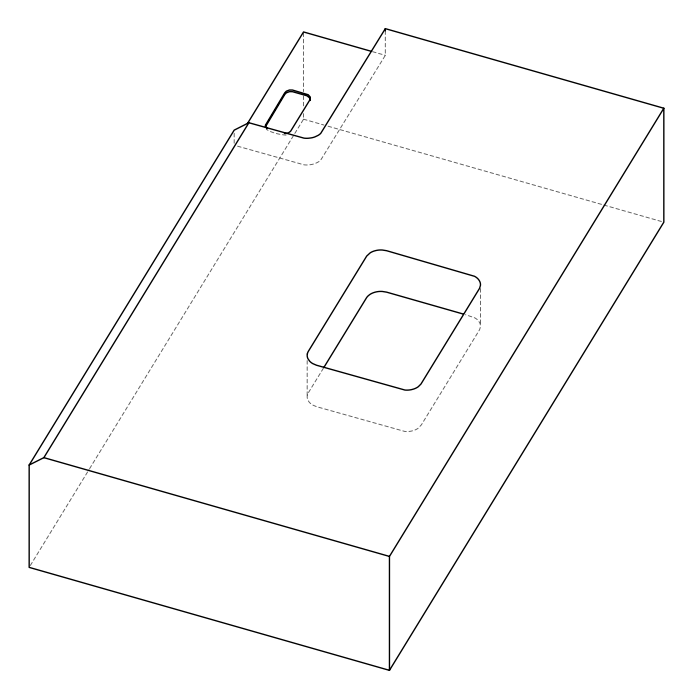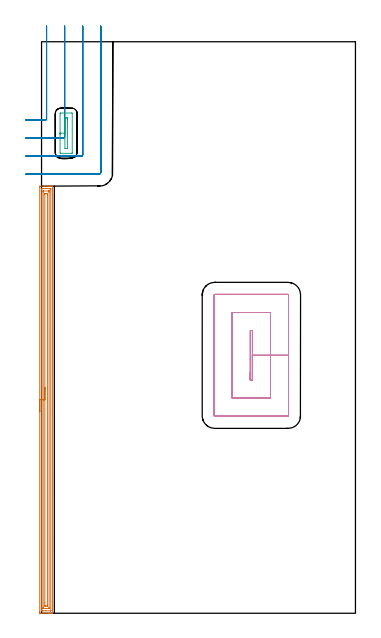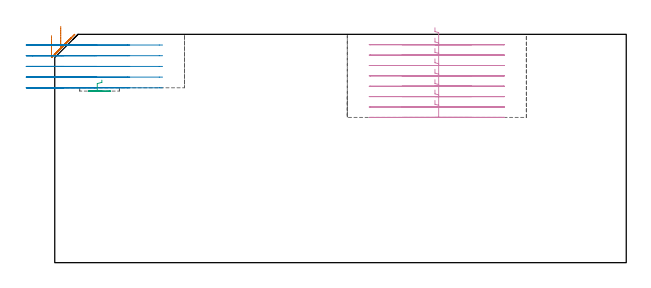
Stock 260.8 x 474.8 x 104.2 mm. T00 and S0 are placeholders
(PLAN: 4 operations, 3 tool changes, 29.5 min)
(1 AREA_MILL | FG_CHAMFER_SURFACE | UGT0205_001 | 11.6 min | 20254 mm3)
(2 MILL_CORNER_NOTCH_RECTANGULAR | CORNER_NOTCH_RECTANGULAR | UGT0201_094 | Follow Part, ap 5, ae 75% | 6.14 min | 172326 mm3)
(3 MILL_RECTANGULAR_POCKET | POCKET_RECTANGULAR_STRAIGHT | NXT0201_009 | Follow Part, ap 2, ae 75% | 0.38 min | 1120 mm3)
(4 MILL_RECTANGULAR_POCKET_1 | POCKET_RECTANGULAR_STRAIGHT_1 | UGT0201_094 | Follow Part, ap 5, ae 75% | 11.36 min | 372080 mm3)
(TOOL UGT0205_001 | Chamfer Mill 20 x 3 x 45 deg. | D20 FL50 Z2)
(TOOL UGT0201_094 | End mill 20 mm | D20 FL38 Z4)
(TOOL NXT0201_009 | ENDMILL 8mm [2P460-0800-NA 1630] | D8 FL26 Z6)
(OP 1 AREA_MILL)
G17 G21 G94 G90
T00 M6
G54
G17 G0 G90 X-1.5 Y167.4 S1061 M3
G43 Z114.2 H0
Z103.6
G94 G1 Y167.438 Z102.728 F250.
Y167.552 Z101.864
Y167.741 Z101.012
Y168.003 Z100.18
Y168.337 Z99.374
Y168.74 Z98.6
Y169.208 Z97.864
Y169.74 Z97.172
Y170.329 Z96.529
Y170.972 Z95.94
Y171.664 Z95.408
Y172.4 Z94.94
Y173.174 Z94.537
Y173.98 Z94.203
Y174.812 Z93.941
Y175.664 Z93.752
Y176.528 Z93.638
Y177.4 Z93.6
Y354.189
X-1.495 Y354.628 Z93.603
X-1.492 Y354.79 Z93.606
X-1.326 Y354.8 Z93.771
X6.004 Z101.098
X6.56 Z101.656
X6.885 Z101.981
X7.441 Z102.537
X7.767 Z102.862
X8.418 Z103.517
X8.766 Z103.866
X9.096 Y354.794 Z104.187
X9.097 Y354.793 Z104.188
X9.1 Y354.635 Z104.2
Y0.165
X9.097 Y0.007 Z104.188
X9.096 Y0.006 Z104.187
X8.766 Y0. Z103.866
X8.418 Z103.517
X7.767 Z102.862
X6.56 Z101.656
X6.004 Z101.098
X-0.445 Z94.653
X-1.048 Y0.002 Z94.049
X-1.27 Y0.004 Z93.827
X-1.492 Y0.01 Z93.606
X-1.495 Y0.159 Z93.603
X-1.499 Y0.611 Z93.601
X-1.5 Y1.069 Z93.6
Y177.4
X-0.086 Z95.014
X-0.085 Y352.707 Z95.015
X-0.084 Y352.758 Z95.016
X-0.082 Y352.781 Z95.018
X-0.08 Y352.787 Z95.02
X-0.068 Y352.79 Z95.032
X0.324 Y352.798 Z95.424
X3.849 Y352.8 Z98.949
X6.493 Z101.593
X6.885 Y352.799 Z101.985
X7.378 Y352.797 Z102.478
X7.587 Y352.79 Z102.687
X7.679 Y352.77 Z102.779
X7.684 Y352.486 Z102.784
X7.685 Y352.403 Z102.785
Y2.093
X7.684 Y2.042 Z102.784
X7.682 Y2.019 Z102.782
X7.68 Y2.013 Z102.78
X7.668 Y2.01 Z102.768
X7.276 Y2.002 Z102.376
X3.751 Y2. Z98.851
X1.107 Z96.207
X0.715 Y2.001 Z95.815
X0.222 Y2.003 Z95.322
X0.013 Y2.01 Z95.113
X-0.079 Y2.03 Z95.021
X-0.084 Y2.314 Z95.016
X-0.085 Y2.397 Z95.015
X-0.086 Y177.4 Z95.014
X1.328 Z96.428
X1.329 Y349.996 Z96.429
X1.33 Y350.617 Z96.43
X1.332 Y350.752 Z96.432
X1.335 Y350.783 Z96.435
X1.338 Y350.79 Z96.438
X1.356 Y350.794 Z96.456
X1.417 Y350.799 Z96.517
X6.004 Z101.104
X6.184 Y350.797 Z101.284
X6.235 Y350.794 Z101.335
X6.262 Y350.79 Z101.362
X6.265 Y350.777 Z101.365
X6.268 Y350.707 Z101.368
X6.27 Y350.617 Z101.37
X6.271 Y350.346 Z101.371
X6.272 Y349.724 Z101.372
X6.271 Y4.805 Z101.371
X6.27 Y4.183 Z101.37
X6.268 Y4.048 Z101.368
X6.265 Y4.017 Z101.365
X6.262 Y4.01 Z101.362
X6.244 Y4.006 Z101.344
X6.183 Y4.001 Z101.283
X1.596 Z96.696
X1.416 Y4.003 Z96.516
X1.365 Y4.006 Z96.465
X1.338 Y4.01 Z96.438
X1.335 Y4.022 Z96.435
X1.331 Y4.093 Z96.431
X1.33 Y4.183 Z96.43
X1.329 Y4.454 Z96.429
X1.328 Y5.076 Z96.428
Y177.4
X2.743 Z97.843
Y347.939
X2.746 Y348.559 Z97.846
X2.75 Y348.77 Z97.85
X2.754 Y348.791 Z97.854
X2.775 Y348.794 Z97.875
X2.828 Y348.797 Z97.928
X2.934 Y348.799 Z98.034
X4.272 Y348.8 Z99.372
X4.67 Y348.79 Z99.77
X4.85 Y348.779 Z99.95
X4.852 Y348.675 Z99.952
X4.856 Y348.208 Z99.956
X4.857 Y347.939 Z99.957
Y347.314
Y6.861
X4.854 Y6.241 Z99.954
X4.85 Y6.031 Z99.95
X4.846 Y6.009 Z99.946
X4.825 Y6.006 Z99.925
X4.772 Y6.003 Z99.872
X4.666 Y6.001 Z99.766
X3.328 Y6. Z98.428
X2.93 Y6.01 Z98.03
X2.75 Y6.021 Z97.85
X2.748 Y6.125 Z97.848
X2.744 Y6.592 Z97.844
X2.743 Y8.647 Z97.843
Y177.4
Y178.272 Z97.881
Y179.136 Z97.995
Y179.988 Z98.183
Y180.82 Z98.446
Y181.626 Z98.78
Y182.4 Z99.182
Y183.136 Z99.651
Y183.828 Z100.182
Y184.471 Z100.772
Y185.06 Z101.415
Y185.592 Z102.107
Y186.06 Z102.843
Y186.463 Z103.616
Y186.797 Z104.422
Y187.059 Z105.254
Y187.248 Z106.106
Y187.362 Z106.971
Y187.4 Z107.843
G0 Z114.2
M5
M2
(OP 2 MILL_CORNER_NOTCH_RECTANGULAR)
G17 G21 G94 G90
T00 M6
G54
G17 G0 G90 X-13. Y409.8 S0 M3
G43 Z114.2 H0
Z99.32
G94 G1 X-10. F250.
X3.206 F500.
G3 X4.2 Y410.794 R1.
G1 Y484.8
Y487.8 F250.
G0 Z114.2
X-13. Y394.8
Z99.32
G1 X-10.
X18.205 F500.
G3 X19.2 Y395.795 R1.
G1 Y484.8
Y487.8 F250.
G0 Z114.2
X-13. Y379.8
Z99.32
G1 X-10.
X33.205 F500.
G3 X34.2 Y380.795 R1.
G1 Y484.8
Y487.8 F250.
G0 Z114.2
X-13. Y364.8
Z99.32
G1 X-10.
X47.7 F500.
G3 X49.2 Y366.3 R1.5
G1 Y484.8
Y487.8 F250.
G0 Z114.2
X-13. Y409.8
Z94.44
G1 X-10.
X3.206 F500.
G3 X4.2 Y410.794 R1.
G1 Y484.8
Y487.8 F250.
G0 Z114.2
X-13. Y394.8
Z94.44
G1 X-10.
X18.205 F500.
G3 X19.2 Y395.795 R1.
G1 Y484.8
Y487.8 F250.
G0 Z114.2
X-13. Y379.8
Z94.44
G1 X-10.
X33.205 F500.
G3 X34.2 Y380.795 R1.
G1 Y484.8
Y487.8 F250.
G0 Z114.2
X-13. Y364.8
Z94.44
G1 X-10.
X47.7 F500.
G3 X49.2 Y366.3 R1.5
G1 Y484.8
Y487.8 F250.
G0 Z114.2
X-13. Y409.8
Z89.56
G1 X-10.
X3.206 F500.
G3 X4.2 Y410.794 R1.
G1 Y484.8
Y487.8 F250.
G0 Z114.2
X-13. Y394.8
Z89.56
G1 X-10.
X18.205 F500.
G3 X19.2 Y395.795 R1.
G1 Y484.8
Y487.8 F250.
G0 Z114.2
X-13. Y379.8
Z89.56
G1 X-10.
X33.205 F500.
G3 X34.2 Y380.795 R1.
G1 Y484.8
Y487.8 F250.
G0 Z114.2
X-13. Y364.8
Z89.56
G1 X-10.
X47.7 F500.
G3 X49.2 Y366.3 R1.5
G1 Y484.8
Y487.8 F250.
G0 Z114.2
X-13. Y409.8
Z84.68
G1 X-10.
X3.206 F500.
G3 X4.2 Y410.794 R1.
G1 Y484.8
Y487.8 F250.
G0 Z114.2
X-13. Y394.8
Z84.68
G1 X-10.
X18.205 F500.
G3 X19.2 Y395.795 R1.
G1 Y484.8
Y487.8 F250.
G0 Z114.2
X-13. Y379.8
Z84.68
G1 X-10.
X33.205 F500.
G3 X34.2 Y380.795 R1.
G1 Y484.8
Y487.8 F250.
G0 Z114.2
X-13. Y364.8
Z84.68
G1 X-10.
X47.7 F500.
G3 X49.2 Y366.3 R1.5
G1 Y484.8
Y487.8 F250.
G0 Z114.2
X-13. Y409.8
Z79.8
G1 X-10.
X3.206 F500.
G3 X4.2 Y410.794 R1.
G1 Y484.8
Y487.8 F250.
G0 Z114.2
X-13. Y394.8
Z79.8
G1 X-10.
X18.205 F500.
G3 X19.2 Y395.795 R1.
G1 Y484.8
Y487.8 F250.
G0 Z114.2
X-13. Y379.8
Z79.8
G1 X-10.
X33.205 F500.
G3 X34.2 Y380.795 R1.
G1 Y484.8
Y487.8 F250.
G0 Z114.2
X-13. Y364.8
Z79.8
G1 X-10.
X47.7 F500.
G3 X49.2 Y366.3 R1.5
G1 Y484.8
Y487.8 F250.
G0 Z114.2
M5
M2
(OP 3 MILL_RECTANGULAR_POCKET)
G17 G21 G94 G90
T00 M6
G54
G17 G0 G90 X21.5 Y407.818 S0 M3
G43 Z114.2 H1
Z83.292
G94 G1 Y411.6 Z82.279 F250.
X19.4 Z81.716
Y398.85 Z78.3
Y386.1 F500.
X21.5
Y411.6
X19.4
Y398.85
X15.4
Y382.4
G3 X15.7 Y382.1 R0.3
G1 X25.2
G3 X25.5 Y382.4 R0.3
G1 Y415.3
G3 X25.2 Y415.6 R0.3
G1 X15.7
G3 X15.4 Y415.3 R0.3
G1 Y398.85
Y397.85
G0 Z114.2
M5
M2
(OP 4 MILL_RECTANGULAR_POCKET_1)
G17 G21 G94 G90
T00 M6
G54
G17 G0 G90 X173.5 Y200.127 S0 M3
G43 Z114.2 H0
Z107.2
G94 G1 Y193.6 Z105.451 F250.
X175.2 Z104.996
Y214.25 Z99.462
Y234.9 F500.
X173.5
Y193.6
X175.2
Y214.25
X190.2
Y249.9
X158.5
Y178.6
X190.2
Y214.25
X205.2
Y264.4
G3 X204.7 Y264.9 R0.5
G1 X144.
G3 X143.5 Y264.4 R0.5
G1 Y164.1
G3 X144. Y163.6 R0.5
G1 X204.7
G3 X205.2 Y164.1 R0.5
G1 Y214.25
Y215.25
G0 X173.5 Y200.127 Z102.462
G1 Y193.6 Z100.714 F250.
X175.2 Z100.258
Y214.25 Z94.725
Y234.9 F500.
X173.5
Y193.6
X175.2
Y214.25
X190.2
Y249.9
X158.5
Y178.6
X190.2
Y214.25
X205.2
Y264.4
G3 X204.7 Y264.9 R0.5
G1 X144.
G3 X143.5 Y264.4 R0.5
G1 Y164.1
G3 X144. Y163.6 R0.5
G1 X204.7
G3 X205.2 Y164.1 R0.5
G1 Y214.25
Y215.25
G0 X173.5 Y200.127 Z97.725
G1 Y193.6 Z95.976 F250.
X175.2 Z95.521
Y214.25 Z89.987
Y234.9 F500.
X173.5
Y193.6
X175.2
Y214.25
X190.2
Y249.9
X158.5
Y178.6
X190.2
Y214.25
X205.2
Y264.4
G3 X204.7 Y264.9 R0.5
G1 X144.
G3 X143.5 Y264.4 R0.5
G1 Y164.1
G3 X144. Y163.6 R0.5
G1 X204.7
G3 X205.2 Y164.1 R0.5
G1 Y214.25
Y215.25
G0 X173.5 Y200.127 Z92.987
G1 Y193.6 Z91.239 F250.
X175.2 Z90.783
Y214.25 Z85.25
Y234.9 F500.
X173.5
Y193.6
X175.2
Y214.25
X190.2
Y249.9
X158.5
Y178.6
X190.2
Y214.25
X205.2
Y264.4
G3 X204.7 Y264.9 R0.5
G1 X144.
G3 X143.5 Y264.4 R0.5
G1 Y164.1
G3 X144. Y163.6 R0.5
G1 X204.7
G3 X205.2 Y164.1 R0.5
G1 Y214.25
Y215.25
G0 X173.5 Y200.127 Z88.25
G1 Y193.6 Z86.501 F250.
X175.2 Z86.046
Y214.25 Z80.512
Y234.9 F500.
X173.5
Y193.6
X175.2
Y214.25
X190.2
Y249.9
X158.5
Y178.6
X190.2
Y214.25
X205.2
Y264.4
G3 X204.7 Y264.9 R0.5
G1 X144.
G3 X143.5 Y264.4 R0.5
G1 Y164.1
G3 X144. Y163.6 R0.5
G1 X204.7
G3 X205.2 Y164.1 R0.5
G1 Y214.25
Y215.25
G0 X173.5 Y200.127 Z83.512
G1 Y193.6 Z81.764 F250.
X175.2 Z81.308
Y214.25 Z75.775
Y234.9 F500.
X173.5
Y193.6
X175.2
Y214.25
X190.2
Y249.9
X158.5
Y178.6
X190.2
Y214.25
X205.2
Y264.4
G3 X204.7 Y264.9 R0.5
G1 X144.
G3 X143.5 Y264.4 R0.5
G1 Y164.1
G3 X144. Y163.6 R0.5
G1 X204.7
G3 X205.2 Y164.1 R0.5
G1 Y214.25
Y215.25
G0 X173.5 Y200.127 Z78.775
G1 Y193.6 Z77.026 F250.
X175.2 Z76.571
Y214.25 Z71.037
Y234.9 F500.
X173.5
Y193.6
X175.2
Y214.25
X190.2
Y249.9
X158.5
Y178.6
X190.2
Y214.25
X205.2
Y264.4
G3 X204.7 Y264.9 R0.5
G1 X144.
G3 X143.5 Y264.4 R0.5
G1 Y164.1
G3 X144. Y163.6 R0.5
G1 X204.7
G3 X205.2 Y164.1 R0.5
G1 Y214.25
Y215.25
G0 X173.5 Y200.127 Z74.037
G1 Y193.6 Z72.289 F250.
X175.2 Z71.833
Y214.25 Z66.3
Y234.9 F500.
X173.5
Y193.6
X175.2
Y214.25
X190.2
Y249.9
X158.5
Y178.6
X190.2
Y214.25
X205.2
Y264.4
G3 X204.7 Y264.9 R0.5
G1 X144.
G3 X143.5 Y264.4 R0.5
G1 Y164.1
G3 X144. Y163.6 R0.5
G1 X204.7
G3 X205.2 Y164.1 R0.5
G1 Y214.25
Y215.25
G0 Z114.2
M5
M2
